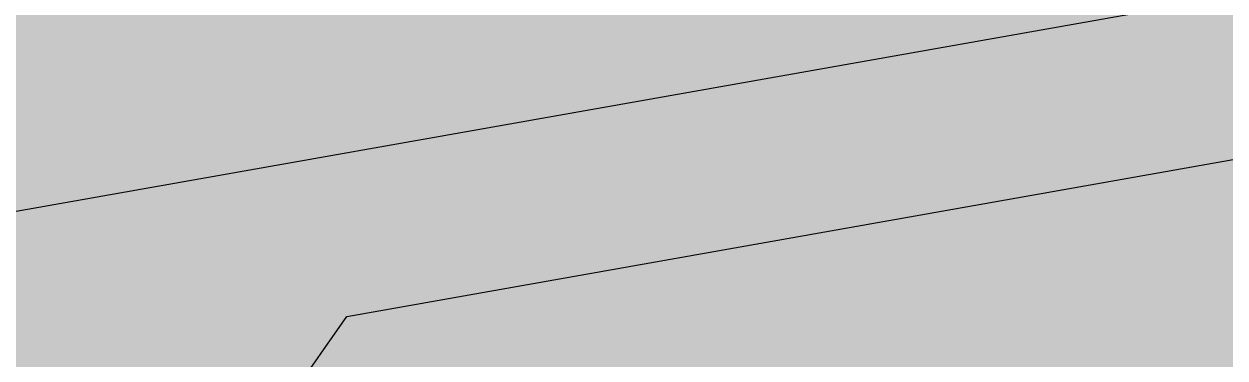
# Model space of a CAD drawing. Header units: millimetres. Extents: x 0 to 9491604, y -172998 to 295086.
# Drawn here: x 396857.91 to 396875.16, y 51166.75 to 51171.56 of the extents above; entities that cross this region are included whole.
import ezdxf
from ezdxf.enums import TextEntityAlignment as Align

# ---------------------------------------------------------------- set-up
doc = ezdxf.new("R2018")
doc.units = ezdxf.units.MM
for name, color, linetype, lineweight in [('АР_Маркер экспликации', 239, 'Continuous', 13), ('АР_Номер помещения', 250, 'Continuous', 9), ('АР_Размеры', 175, 'Continuous', 9), ('АР_Сущ Несущая стена', 250, 'Continuous', 50)]:
    doc.layers.add(name, color=color, linetype=linetype, lineweight=lineweight)
doc.layers.add('АР_Названия помещений', color=124, linetype='Continuous', lineweight=5, plot=False)
doc.layers.add('АР_Помещения_площадь', color=19, linetype='Continuous', lineweight=9, plot=False)
doc.styles.add('ISOCPEUR', font='', dxfattribs={"height": 250})
doc.styles.get("Standard").update_dxf_attribs({"font": 'GOST.TTF'})
doc.styles.get('ISOCPEUR').set_extended_font_data('ISOCPEUR', italic=True)

# ---------------------------------------------------------------- blocks, each defined once
blk = doc.blocks.new('*U252')
at = {"color": 7, "style": 'ISOCPEUR', "width": 0.7, "flags": 1}
blk.add_attdef('КАТЕГОРИЯ', (-499.166, -2092.186), '', height=250, dxfattribs=at)
at = {"layer": 'АР_Номер помещения', "color": 7, "style": 'ISOCPEUR', "width": 0.7}
blk.add_attdef('НОМЕР_ПОМЕЩЕНИЯ', text='', height=300, dxfattribs=at).set_placement((-13874.5, 6637.552), align=Align.MIDDLE_CENTER)
at = {"layer": 'АР_Помещения_площадь', "color": 7, "lineweight": 30, "width": 0.7, "flags": 104}
blk.add_attdef('ИМЯ_ПОМЕЩЕНИЯ', text='', height=100, dxfattribs=at).set_placement((157.628, 1217.141), align=Align.MIDDLE_CENTER)
at = {"layer": 'АР_Помещения_площадь', "color": 7, "style": 'ISOCPEUR', "width": 0.7}
blk.add_attdef('ПЛОЩАДЬ_ПОМЕЩЕНИЯ', text='', height=200, dxfattribs=at).set_placement((-12654.582, 407.672), align=Align.MIDDLE_RIGHT)
blk = doc.blocks.new('*U251')
at = {"color": 7, "style": 'ISOCPEUR', "width": 0.7, "flags": 1}
blk.add_attdef('КАТЕГОРИЯ', (-499.166, -2092.186), '', height=250, dxfattribs=at)
at = {"layer": 'АР_Номер помещения', "color": 7, "style": 'ISOCPEUR', "width": 0.7}
blk.add_attdef('НОМЕР_ПОМЕЩЕНИЯ', text='', height=300, dxfattribs=at).set_placement((-17424.901, 1870.773), align=Align.MIDDLE_CENTER)
at = {"layer": 'АР_Помещения_площадь', "color": 7, "lineweight": 30, "width": 0.7, "flags": 104}
blk.add_attdef('ИМЯ_ПОМЕЩЕНИЯ', text='', height=100, dxfattribs=at).set_placement((157.628, 1217.141), align=Align.MIDDLE_CENTER)
at = {"layer": 'АР_Помещения_площадь', "color": 7, "style": 'ISOCPEUR', "width": 0.7}
blk.add_attdef('ПЛОЩАДЬ_ПОМЕЩЕНИЯ', text='', height=200, dxfattribs=at).set_placement((-12452.811, 399.356), align=Align.MIDDLE_RIGHT)

msp = doc.modelspace()

# ---------------------------------------------------------------- linework, layer by layer
at = {"layer": 'АР_Размеры', "color": 5, "lineweight": 9, "ltscale": 100, "transparency": 33554687}
msp.add_lwpolyline([(396812.902, 51241.76), (396871.946, 51252.225), (396885.84, 51173.831), (396826.796, 51163.367)], close=True, dxfattribs=at)
msp.add_lwpolyline([(396812.902, 51241.76), (396871.946, 51252.225), (396885.84, 51173.831), (396826.796, 51163.367)], close=True, dxfattribs=at)
msp.add_lwpolyline([(396812.902, 51241.76), (396871.946, 51252.225), (396885.84, 51173.831), (396826.796, 51163.367)], close=True, dxfattribs=at)
msp.add_lwpolyline([(396812.902, 51241.76), (396871.946, 51252.225), (396885.84, 51173.831), (396826.796, 51163.367)], close=True, dxfattribs=at)
msp.add_lwpolyline([(396812.902, 51241.76), (396871.946, 51252.225), (396885.84, 51173.831), (396826.796, 51163.367)], close=True, dxfattribs=at)
msp.add_lwpolyline([(396812.902, 51241.76), (396871.946, 51252.225), (396885.84, 51173.831), (396826.796, 51163.367)], close=True, dxfattribs=at)
msp.add_lwpolyline([(396812.902, 51241.76), (396871.946, 51252.225), (396885.84, 51173.831), (396826.796, 51163.367)], close=True, dxfattribs=at)
msp.add_lwpolyline([(396812.902, 51241.76), (396871.946, 51252.225), (396885.84, 51173.831), (396826.796, 51163.367)], close=True, dxfattribs=at)
msp.add_lwpolyline([(396812.902, 51241.76), (396871.946, 51252.225), (396885.84, 51173.831), (396826.796, 51163.367)], close=True, dxfattribs=at)
msp.add_lwpolyline([(396812.902, 51241.76), (396871.946, 51252.225), (396885.84, 51173.831), (396826.796, 51163.367)], close=True, dxfattribs=at)
msp.add_lwpolyline([(396812.902, 51241.76), (396871.946, 51252.225), (396885.84, 51173.831), (396826.796, 51163.367)], close=True, dxfattribs=at)
msp.add_lwpolyline([(396812.902, 51241.76), (396871.946, 51252.225), (396885.84, 51173.831), (396826.796, 51163.367)], close=True, dxfattribs=at)
msp.add_lwpolyline([(396812.902, 51241.76), (396871.946, 51252.225), (396885.84, 51173.831), (396826.796, 51163.367)], close=True, dxfattribs=at)
msp.add_lwpolyline([(396812.902, 51241.76), (396871.946, 51252.225), (396885.84, 51173.831), (396826.796, 51163.367)], close=True, dxfattribs=at)
msp.add_lwpolyline([(396812.902, 51241.76), (396871.946, 51252.225), (396885.84, 51173.831), (396826.796, 51163.367)], close=True, dxfattribs=at)
msp.add_lwpolyline([(396812.902, 51241.76), (396871.946, 51252.225), (396885.84, 51173.831), (396826.796, 51163.367)], close=True, dxfattribs=at)
msp.add_lwpolyline([(396812.902, 51241.76), (396871.946, 51252.225), (396885.84, 51173.831), (396826.796, 51163.367)], close=True, dxfattribs=at)
msp.add_lwpolyline([(396812.902, 51241.76), (396871.946, 51252.225), (396885.84, 51173.831), (396826.796, 51163.367)], close=True, dxfattribs=at)
msp.add_lwpolyline([(396812.902, 51241.76), (396871.946, 51252.225), (396885.84, 51173.831), (396826.796, 51163.367)], close=True, dxfattribs=at)
msp.add_lwpolyline([(396812.902, 51241.76), (396871.946, 51252.225), (396885.84, 51173.831), (396826.796, 51163.367)], close=True, dxfattribs=at)
msp.add_lwpolyline([(396812.902, 51241.76), (396871.946, 51252.225), (396885.84, 51173.831), (396826.796, 51163.367)], close=True, dxfattribs=at)
msp.add_lwpolyline([(396812.902, 51241.76), (396871.946, 51252.225), (396885.84, 51173.831), (396826.796, 51163.367)], close=True, dxfattribs=at)
msp.add_lwpolyline([(396812.902, 51241.76), (396871.946, 51252.225), (396885.84, 51173.831), (396826.796, 51163.367)], close=True, dxfattribs=at)
msp.add_lwpolyline([(396812.902, 51241.76), (396871.946, 51252.225), (396885.84, 51173.831), (396826.796, 51163.367)], close=True, dxfattribs=at)
msp.add_lwpolyline([(396812.902, 51241.76), (396871.946, 51252.225), (396885.84, 51173.831), (396826.796, 51163.367)], close=True, dxfattribs=at)
msp.add_lwpolyline([(396812.902, 51241.76), (396871.946, 51252.225), (396885.84, 51173.831), (396826.796, 51163.367)], close=True, dxfattribs=at)
msp.add_lwpolyline([(396812.902, 51241.76), (396871.946, 51252.225), (396885.84, 51173.831), (396826.796, 51163.367)], close=True, dxfattribs=at)
msp.add_lwpolyline([(396812.902, 51241.76), (396871.946, 51252.225), (396885.84, 51173.831), (396826.796, 51163.367)], close=True, dxfattribs=at)
msp.add_lwpolyline([(396812.902, 51241.76), (396871.946, 51252.225), (396885.84, 51173.831), (396826.796, 51163.367)], close=True, dxfattribs=at)
msp.add_lwpolyline([(396812.902, 51241.76), (396871.946, 51252.225), (396885.84, 51173.831), (396826.796, 51163.367)], close=True, dxfattribs=at)
msp.add_lwpolyline([(396812.902, 51241.76), (396871.946, 51252.225), (396885.84, 51173.831), (396826.796, 51163.367)], close=True, dxfattribs=at)
msp.add_lwpolyline([(396812.902, 51241.76), (396871.946, 51252.225), (396885.84, 51173.831), (396826.796, 51163.367)], close=True, dxfattribs=at)
msp.add_lwpolyline([(396812.902, 51241.76), (396871.946, 51252.225), (396885.84, 51173.831), (396826.796, 51163.367)], close=True, dxfattribs=at)
msp.add_lwpolyline([(396812.902, 51241.76), (396871.946, 51252.225), (396885.84, 51173.831), (396826.796, 51163.367)], close=True, dxfattribs=at)
msp.add_lwpolyline([(396812.902, 51241.76), (396871.946, 51252.225), (396885.84, 51173.831), (396826.796, 51163.367)], close=True, dxfattribs=at)
msp.add_lwpolyline([(396812.902, 51241.76), (396871.946, 51252.225), (396885.84, 51173.831), (396826.796, 51163.367)], close=True, dxfattribs=at)
msp.add_lwpolyline([(396812.902, 51241.76), (396871.946, 51252.225), (396885.84, 51173.831), (396826.796, 51163.367)], close=True, dxfattribs=at)
msp.add_lwpolyline([(396812.902, 51241.76), (396871.946, 51252.225), (396885.84, 51173.831), (396826.796, 51163.367)], close=True, dxfattribs=at)
msp.add_lwpolyline([(396812.902, 51241.76), (396871.946, 51252.225), (396885.84, 51173.831), (396826.796, 51163.367)], close=True, dxfattribs=at)
msp.add_lwpolyline([(396812.902, 51241.76), (396871.946, 51252.225), (396885.84, 51173.831), (396826.796, 51163.367)], close=True, dxfattribs=at)
msp.add_lwpolyline([(396812.902, 51241.76), (396871.946, 51252.225), (396885.84, 51173.831), (396826.796, 51163.367)], close=True, dxfattribs=at)
msp.add_lwpolyline([(396812.902, 51241.76), (396871.946, 51252.225), (396885.84, 51173.831), (396826.796, 51163.367)], close=True, dxfattribs=at)
msp.add_lwpolyline([(396812.902, 51241.76), (396871.946, 51252.225), (396885.84, 51173.831), (396826.796, 51163.367)], close=True, dxfattribs=at)
msp.add_lwpolyline([(396812.902, 51241.76), (396871.946, 51252.225), (396885.84, 51173.831), (396826.796, 51163.367)], close=True, dxfattribs=at)
msp.add_lwpolyline([(396812.902, 51241.76), (396871.946, 51252.225), (396885.84, 51173.831), (396826.796, 51163.367)], close=True, dxfattribs=at)
msp.add_lwpolyline([(396812.902, 51241.76), (396871.946, 51252.225), (396885.84, 51173.831), (396826.796, 51163.367)], close=True, dxfattribs=at)
msp.add_lwpolyline([(396812.902, 51241.76), (396871.946, 51252.225), (396885.84, 51173.831), (396826.796, 51163.367)], close=True, dxfattribs=at)
msp.add_lwpolyline([(396812.902, 51241.76), (396871.946, 51252.225), (396885.84, 51173.831), (396826.796, 51163.367)], close=True, dxfattribs=at)
msp.add_lwpolyline([(396812.902, 51241.76), (396871.946, 51252.225), (396885.84, 51173.831), (396826.796, 51163.367)], close=True, dxfattribs=at)
msp.add_lwpolyline([(396812.902, 51241.76), (396871.946, 51252.225), (396885.84, 51173.831), (396826.796, 51163.367)], close=True, dxfattribs=at)
msp.add_lwpolyline([(396812.902, 51241.76), (396871.946, 51252.225), (396885.84, 51173.831), (396826.796, 51163.367)], close=True, dxfattribs=at)
msp.add_lwpolyline([(396812.902, 51241.76), (396871.946, 51252.225), (396885.84, 51173.831), (396826.796, 51163.367)], close=True, dxfattribs=at)
msp.add_lwpolyline([(396812.902, 51241.76), (396871.946, 51252.225), (396885.84, 51173.831), (396826.796, 51163.367)], close=True, dxfattribs=at)
msp.add_lwpolyline([(396812.902, 51241.76), (396871.946, 51252.225), (396885.84, 51173.831), (396826.796, 51163.367)], close=True, dxfattribs=at)
msp.add_lwpolyline([(396812.902, 51241.76), (396871.946, 51252.225), (396885.84, 51173.831), (396826.796, 51163.367)], close=True, dxfattribs=at)
msp.add_lwpolyline([(396812.902, 51241.76), (396871.946, 51252.225), (396885.84, 51173.831), (396826.796, 51163.367)], close=True, dxfattribs=at)
msp.add_lwpolyline([(396812.902, 51241.76), (396871.946, 51252.225), (396885.84, 51173.831), (396826.796, 51163.367)], close=True, dxfattribs=at)
msp.add_lwpolyline([(396812.902, 51241.76), (396871.946, 51252.225), (396885.84, 51173.831), (396826.796, 51163.367)], close=True, dxfattribs=at)
msp.add_lwpolyline([(396812.902, 51241.76), (396871.946, 51252.225), (396885.84, 51173.831), (396826.796, 51163.367)], close=True, dxfattribs=at)
msp.add_lwpolyline([(396812.902, 51241.76), (396871.946, 51252.225), (396885.84, 51173.831), (396826.796, 51163.367)], close=True, dxfattribs=at)
msp.add_lwpolyline([(396812.902, 51241.76), (396871.946, 51252.225), (396885.84, 51173.831), (396826.796, 51163.367)], close=True, dxfattribs=at)
msp.add_lwpolyline([(396812.902, 51241.76), (396871.946, 51252.225), (396885.84, 51173.831), (396826.796, 51163.367)], close=True, dxfattribs=at)
msp.add_lwpolyline([(396812.902, 51241.76), (396871.946, 51252.225), (396885.84, 51173.831), (396826.796, 51163.367)], close=True, dxfattribs=at)
msp.add_lwpolyline([(396812.902, 51241.76), (396871.946, 51252.225), (396885.84, 51173.831), (396826.796, 51163.367)], close=True, dxfattribs=at)
msp.add_lwpolyline([(396812.902, 51241.76), (396871.946, 51252.225), (396885.84, 51173.831), (396826.796, 51163.367)], close=True, dxfattribs=at)
msp.add_lwpolyline([(396812.902, 51241.76), (396871.946, 51252.225), (396885.84, 51173.831), (396826.796, 51163.367)], close=True, dxfattribs=at)
msp.add_lwpolyline([(396812.902, 51241.76), (396871.946, 51252.225), (396885.84, 51173.831), (396826.796, 51163.367)], close=True, dxfattribs=at)
msp.add_lwpolyline([(396812.902, 51241.76), (396871.946, 51252.225), (396885.84, 51173.831), (396826.796, 51163.367)], close=True, dxfattribs=at)
msp.add_lwpolyline([(396812.902, 51241.76), (396871.946, 51252.225), (396885.84, 51173.831), (396826.796, 51163.367)], close=True, dxfattribs=at)
msp.add_lwpolyline([(396812.902, 51241.76), (396871.946, 51252.225), (396885.84, 51173.831), (396826.796, 51163.367)], close=True, dxfattribs=at)
msp.add_lwpolyline([(396812.902, 51241.76), (396871.946, 51252.225), (396885.84, 51173.831), (396826.796, 51163.367)], close=True, dxfattribs=at)
msp.add_lwpolyline([(396812.902, 51241.76), (396871.946, 51252.225), (396885.84, 51173.831), (396826.796, 51163.367)], close=True, dxfattribs=at)
msp.add_lwpolyline([(396812.902, 51241.76), (396871.946, 51252.225), (396885.84, 51173.831), (396826.796, 51163.367)], close=True, dxfattribs=at)
msp.add_lwpolyline([(396812.902, 51241.76), (396871.946, 51252.225), (396885.84, 51173.831), (396826.796, 51163.367)], close=True, dxfattribs=at)
msp.add_lwpolyline([(396812.902, 51241.76), (396871.946, 51252.225), (396885.84, 51173.831), (396826.796, 51163.367)], close=True, dxfattribs=at)
msp.add_lwpolyline([(396812.902, 51241.76), (396871.946, 51252.225), (396885.84, 51173.831), (396826.796, 51163.367)], close=True, dxfattribs=at)
msp.add_lwpolyline([(396812.902, 51241.76), (396871.946, 51252.225), (396885.84, 51173.831), (396826.796, 51163.367)], close=True, dxfattribs=at)
msp.add_lwpolyline([(396812.902, 51241.76), (396871.946, 51252.225), (396885.84, 51173.831), (396826.796, 51163.367)], close=True, dxfattribs=at)
msp.add_lwpolyline([(396812.902, 51241.76), (396871.946, 51252.225), (396885.84, 51173.831), (396826.796, 51163.367)], close=True, dxfattribs=at)
msp.add_lwpolyline([(396812.902, 51241.76), (396871.946, 51252.225), (396885.84, 51173.831), (396826.796, 51163.367)], close=True, dxfattribs=at)
msp.add_lwpolyline([(396812.902, 51241.76), (396871.946, 51252.225), (396885.84, 51173.831), (396826.796, 51163.367)], close=True, dxfattribs=at)
msp.add_lwpolyline([(396812.902, 51241.76), (396871.946, 51252.225), (396885.84, 51173.831), (396826.796, 51163.367)], close=True, dxfattribs=at)
msp.add_lwpolyline([(396812.902, 51241.76), (396871.946, 51252.225), (396885.84, 51173.831), (396826.796, 51163.367)], close=True, dxfattribs=at)
msp.add_lwpolyline([(396812.902, 51241.76), (396871.946, 51252.225), (396885.84, 51173.831), (396826.796, 51163.367)], close=True, dxfattribs=at)
msp.add_lwpolyline([(396812.902, 51241.76), (396871.946, 51252.225), (396885.84, 51173.831), (396826.796, 51163.367)], close=True, dxfattribs=at)
msp.add_lwpolyline([(396812.902, 51241.76), (396871.946, 51252.225), (396885.84, 51173.831), (396826.796, 51163.367)], close=True, dxfattribs=at)
msp.add_lwpolyline([(396812.902, 51241.76), (396871.946, 51252.225), (396885.84, 51173.831), (396826.796, 51163.367)], close=True, dxfattribs=at)
msp.add_lwpolyline([(396812.902, 51241.76), (396871.946, 51252.225), (396885.84, 51173.831), (396826.796, 51163.367)], close=True, dxfattribs=at)
msp.add_lwpolyline([(396812.902, 51241.76), (396871.946, 51252.225), (396885.84, 51173.831), (396826.796, 51163.367)], close=True, dxfattribs=at)
msp.add_lwpolyline([(396812.902, 51241.76), (396871.946, 51252.225), (396885.84, 51173.831), (396826.796, 51163.367)], close=True, dxfattribs=at)
msp.add_lwpolyline([(396812.902, 51241.76), (396871.946, 51252.225), (396885.84, 51173.831), (396826.796, 51163.367)], close=True, dxfattribs=at)
msp.add_lwpolyline([(396812.902, 51241.76), (396871.946, 51252.225), (396885.84, 51173.831), (396826.796, 51163.367)], close=True, dxfattribs=at)
msp.add_lwpolyline([(396812.902, 51241.76), (396871.946, 51252.225), (396885.84, 51173.831), (396826.796, 51163.367)], close=True, dxfattribs=at)
msp.add_lwpolyline([(396812.902, 51241.76), (396871.946, 51252.225), (396885.84, 51173.831), (396826.796, 51163.367)], close=True, dxfattribs=at)
msp.add_lwpolyline([(396812.902, 51241.76), (396871.946, 51252.225), (396885.84, 51173.831), (396826.796, 51163.367)], close=True, dxfattribs=at)
msp.add_lwpolyline([(396812.902, 51241.76), (396871.946, 51252.225), (396885.84, 51173.831), (396826.796, 51163.367)], close=True, dxfattribs=at)
msp.add_lwpolyline([(396812.902, 51241.76), (396871.946, 51252.225), (396885.84, 51173.831), (396826.796, 51163.367)], close=True, dxfattribs=at)
msp.add_lwpolyline([(396812.902, 51241.76), (396871.946, 51252.225), (396885.84, 51173.831), (396826.796, 51163.367)], close=True, dxfattribs=at)
msp.add_lwpolyline([(396812.902, 51241.76), (396871.946, 51252.225), (396885.84, 51173.831), (396826.796, 51163.367)], close=True, dxfattribs=at)
msp.add_lwpolyline([(396812.902, 51241.76), (396871.946, 51252.225), (396885.84, 51173.831), (396826.796, 51163.367)], close=True, dxfattribs=at)
msp.add_lwpolyline([(396812.902, 51241.76), (396871.946, 51252.225), (396885.84, 51173.831), (396826.796, 51163.367)], close=True, dxfattribs=at)
msp.add_lwpolyline([(396812.902, 51241.76), (396871.946, 51252.225), (396885.84, 51173.831), (396826.796, 51163.367)], close=True, dxfattribs=at)
msp.add_lwpolyline([(396812.902, 51241.76), (396871.946, 51252.225), (396885.84, 51173.831), (396826.796, 51163.367)], close=True, dxfattribs=at)
msp.add_lwpolyline([(396812.902, 51241.76), (396871.946, 51252.225), (396885.84, 51173.831), (396826.796, 51163.367)], close=True, dxfattribs=at)
msp.add_lwpolyline([(396812.902, 51241.76), (396871.946, 51252.225), (396885.84, 51173.831), (396826.796, 51163.367)], close=True, dxfattribs=at)
msp.add_lwpolyline([(396812.902, 51241.76), (396871.946, 51252.225), (396885.84, 51173.831), (396826.796, 51163.367)], close=True, dxfattribs=at)
msp.add_lwpolyline([(396812.902, 51241.76), (396871.946, 51252.225), (396885.84, 51173.831), (396826.796, 51163.367)], close=True, dxfattribs=at)
msp.add_lwpolyline([(396812.902, 51241.76), (396871.946, 51252.225), (396885.84, 51173.831), (396826.796, 51163.367)], close=True, dxfattribs=at)
msp.add_lwpolyline([(396812.902, 51241.76), (396871.946, 51252.225), (396885.84, 51173.831), (396826.796, 51163.367)], close=True, dxfattribs=at)
msp.add_lwpolyline([(396812.902, 51241.76), (396871.946, 51252.225), (396885.84, 51173.831), (396826.796, 51163.367)], close=True, dxfattribs=at)
msp.add_lwpolyline([(396812.902, 51241.76), (396871.946, 51252.225), (396885.84, 51173.831), (396826.796, 51163.367)], close=True, dxfattribs=at)
msp.add_lwpolyline([(396866.946, 51136.927), (396861.755, 51166.219), (396862.545, 51167.35), (396885.284, 51171.38), (396886.415, 51170.59), (396887.117, 51166.628), (396886.199, 51166.218), (396885.916, 51166.416), (396881.354, 51165.607), (396881.256, 51165.466), (396879.153, 51163.359), (396878.765, 51162.053), (396879.808, 51156.17)], dxfattribs=at)
msp.add_lwpolyline([(396866.946, 51136.927), (396861.755, 51166.219), (396862.545, 51167.35), (396885.284, 51171.38), (396886.415, 51170.59), (396887.117, 51166.628), (396886.199, 51166.218), (396885.916, 51166.416), (396881.354, 51165.607), (396881.256, 51165.466), (396879.153, 51163.359), (396878.765, 51162.053), (396879.808, 51156.17)], dxfattribs=at)
msp.add_lwpolyline([(396866.946, 51136.927), (396861.755, 51166.219), (396862.545, 51167.35), (396885.284, 51171.38), (396886.415, 51170.59), (396887.117, 51166.628), (396886.199, 51166.218), (396885.916, 51166.416), (396881.354, 51165.607), (396881.256, 51165.466), (396879.153, 51163.359), (396878.765, 51162.053), (396879.808, 51156.17)], dxfattribs=at)
msp.add_lwpolyline([(396866.946, 51136.927), (396861.755, 51166.219), (396862.545, 51167.35), (396885.284, 51171.38), (396886.415, 51170.59), (396887.117, 51166.628), (396886.199, 51166.218), (396885.916, 51166.416), (396881.354, 51165.607), (396881.256, 51165.466), (396879.153, 51163.359), (396878.765, 51162.053), (396879.808, 51156.17)], dxfattribs=at)
msp.add_lwpolyline([(396866.946, 51136.927), (396861.755, 51166.219), (396862.545, 51167.35), (396885.284, 51171.38), (396886.415, 51170.59), (396887.117, 51166.628), (396886.199, 51166.218), (396885.916, 51166.416), (396881.354, 51165.607), (396881.256, 51165.466), (396879.153, 51163.359), (396878.765, 51162.053), (396879.808, 51156.17)], dxfattribs=at)
msp.add_lwpolyline([(396866.946, 51136.927), (396861.755, 51166.219), (396862.545, 51167.35), (396885.284, 51171.38), (396886.415, 51170.59), (396887.117, 51166.628), (396886.199, 51166.218), (396885.916, 51166.416), (396881.354, 51165.607), (396881.256, 51165.466), (396879.153, 51163.359), (396878.765, 51162.053), (396879.808, 51156.17)], dxfattribs=at)
msp.add_lwpolyline([(396866.946, 51136.927), (396861.755, 51166.219), (396862.545, 51167.35), (396885.284, 51171.38), (396886.415, 51170.59), (396887.117, 51166.628), (396886.199, 51166.218), (396885.916, 51166.416), (396881.354, 51165.607), (396881.256, 51165.466), (396879.153, 51163.359), (396878.765, 51162.053), (396879.808, 51156.17)], dxfattribs=at)
msp.add_lwpolyline([(396866.946, 51136.927), (396861.755, 51166.219), (396862.545, 51167.35), (396885.284, 51171.38), (396886.415, 51170.59), (396887.117, 51166.628), (396886.199, 51166.218), (396885.916, 51166.416), (396881.354, 51165.607), (396881.256, 51165.466), (396879.153, 51163.359), (396878.765, 51162.053), (396879.808, 51156.17)], dxfattribs=at)
msp.add_lwpolyline([(396866.946, 51136.927), (396861.755, 51166.219), (396862.545, 51167.35), (396885.284, 51171.38), (396886.415, 51170.59), (396887.117, 51166.628), (396886.199, 51166.218), (396885.916, 51166.416), (396881.354, 51165.607), (396881.256, 51165.466), (396879.153, 51163.359), (396878.765, 51162.053), (396879.808, 51156.17)], dxfattribs=at)
msp.add_lwpolyline([(396866.946, 51136.927), (396861.755, 51166.219), (396862.545, 51167.35), (396885.284, 51171.38), (396886.415, 51170.59), (396887.117, 51166.628), (396886.199, 51166.218), (396885.916, 51166.416), (396881.354, 51165.607), (396881.256, 51165.466), (396879.153, 51163.359), (396878.765, 51162.053), (396879.808, 51156.17)], dxfattribs=at)
msp.add_lwpolyline([(396866.946, 51136.927), (396861.755, 51166.219), (396862.545, 51167.35), (396885.284, 51171.38), (396886.415, 51170.59), (396887.117, 51166.628), (396886.199, 51166.218), (396885.916, 51166.416), (396881.354, 51165.607), (396881.256, 51165.466), (396879.153, 51163.359), (396878.765, 51162.053), (396879.808, 51156.17)], dxfattribs=at)
msp.add_lwpolyline([(396866.946, 51136.927), (396861.755, 51166.219), (396862.545, 51167.35), (396885.284, 51171.38), (396886.415, 51170.59), (396887.117, 51166.628), (396886.199, 51166.218), (396885.916, 51166.416), (396881.354, 51165.607), (396881.256, 51165.466), (396879.153, 51163.359), (396878.765, 51162.053), (396879.808, 51156.17)], dxfattribs=at)
msp.add_lwpolyline([(396866.946, 51136.927), (396861.755, 51166.219), (396862.545, 51167.35), (396885.284, 51171.38), (396886.415, 51170.59), (396887.117, 51166.628), (396886.199, 51166.218), (396885.916, 51166.416), (396881.354, 51165.607), (396881.256, 51165.466), (396879.153, 51163.359), (396878.765, 51162.053), (396879.808, 51156.17)], dxfattribs=at)
msp.add_lwpolyline([(396866.946, 51136.927), (396861.755, 51166.219), (396862.545, 51167.35), (396885.284, 51171.38), (396886.415, 51170.59), (396887.117, 51166.628), (396886.199, 51166.218), (396885.916, 51166.416), (396881.354, 51165.607), (396881.256, 51165.466), (396879.153, 51163.359), (396878.765, 51162.053), (396879.808, 51156.17)], dxfattribs=at)
msp.add_lwpolyline([(396866.946, 51136.927), (396861.755, 51166.219), (396862.545, 51167.35), (396885.284, 51171.38), (396886.415, 51170.59), (396887.117, 51166.628), (396886.199, 51166.218), (396885.916, 51166.416), (396881.354, 51165.607), (396881.256, 51165.466), (396879.153, 51163.359), (396878.765, 51162.053), (396879.808, 51156.17)], dxfattribs=at)
msp.add_lwpolyline([(396866.946, 51136.927), (396861.755, 51166.219), (396862.545, 51167.35), (396885.284, 51171.38), (396886.415, 51170.59), (396887.117, 51166.628), (396886.199, 51166.218), (396885.916, 51166.416), (396881.354, 51165.607), (396881.256, 51165.466), (396879.153, 51163.359), (396878.765, 51162.053), (396879.808, 51156.17)], dxfattribs=at)
msp.add_lwpolyline([(396866.946, 51136.927), (396861.755, 51166.219), (396862.545, 51167.35), (396885.284, 51171.38), (396886.415, 51170.59), (396887.117, 51166.628), (396886.199, 51166.218), (396885.916, 51166.416), (396881.354, 51165.607), (396881.256, 51165.466), (396879.153, 51163.359), (396878.765, 51162.053), (396879.808, 51156.17)], dxfattribs=at)
msp.add_lwpolyline([(396866.946, 51136.927), (396861.755, 51166.219), (396862.545, 51167.35), (396885.284, 51171.38), (396886.415, 51170.59), (396887.117, 51166.628), (396886.199, 51166.218), (396885.916, 51166.416), (396881.354, 51165.607), (396881.256, 51165.466), (396879.153, 51163.359), (396878.765, 51162.053), (396879.808, 51156.17)], dxfattribs=at)
msp.add_lwpolyline([(396866.946, 51136.927), (396861.755, 51166.219), (396862.545, 51167.35), (396885.284, 51171.38), (396886.415, 51170.59), (396887.117, 51166.628), (396886.199, 51166.218), (396885.916, 51166.416), (396881.354, 51165.607), (396881.256, 51165.466), (396879.153, 51163.359), (396878.765, 51162.053), (396879.808, 51156.17)], dxfattribs=at)
msp.add_lwpolyline([(396866.946, 51136.927), (396861.755, 51166.219), (396862.545, 51167.35), (396885.284, 51171.38), (396886.415, 51170.59), (396887.117, 51166.628), (396886.199, 51166.218), (396885.916, 51166.416), (396881.354, 51165.607), (396881.256, 51165.466), (396879.153, 51163.359), (396878.765, 51162.053), (396879.808, 51156.17)], dxfattribs=at)
msp.add_lwpolyline([(396866.946, 51136.927), (396861.755, 51166.219), (396862.545, 51167.35), (396885.284, 51171.38), (396886.415, 51170.59), (396887.117, 51166.628), (396886.199, 51166.218), (396885.916, 51166.416), (396881.354, 51165.607), (396881.256, 51165.466), (396879.153, 51163.359), (396878.765, 51162.053), (396879.808, 51156.17)], dxfattribs=at)
msp.add_lwpolyline([(396866.946, 51136.927), (396861.755, 51166.219), (396862.545, 51167.35), (396885.284, 51171.38), (396886.415, 51170.59), (396887.117, 51166.628), (396886.199, 51166.218), (396885.916, 51166.416), (396881.354, 51165.607), (396881.256, 51165.466), (396879.153, 51163.359), (396878.765, 51162.053), (396879.808, 51156.17)], dxfattribs=at)
msp.add_lwpolyline([(396866.946, 51136.927), (396861.755, 51166.219), (396862.545, 51167.35), (396885.284, 51171.38), (396886.415, 51170.59), (396887.117, 51166.628), (396886.199, 51166.218), (396885.916, 51166.416), (396881.354, 51165.607), (396881.256, 51165.466), (396879.153, 51163.359), (396878.765, 51162.053), (396879.808, 51156.17)], dxfattribs=at)
msp.add_lwpolyline([(396866.946, 51136.927), (396861.755, 51166.219), (396862.545, 51167.35), (396885.284, 51171.38), (396886.415, 51170.59), (396887.117, 51166.628), (396886.199, 51166.218), (396885.916, 51166.416), (396881.354, 51165.607), (396881.256, 51165.466), (396879.153, 51163.359), (396878.765, 51162.053), (396879.808, 51156.17)], dxfattribs=at)
msp.add_lwpolyline([(396866.946, 51136.927), (396861.755, 51166.219), (396862.545, 51167.35), (396885.284, 51171.38), (396886.415, 51170.59), (396887.117, 51166.628), (396886.199, 51166.218), (396885.916, 51166.416), (396881.354, 51165.607), (396881.256, 51165.466), (396879.153, 51163.359), (396878.765, 51162.053), (396879.808, 51156.17)], dxfattribs=at)
msp.add_lwpolyline([(396866.946, 51136.927), (396861.755, 51166.219), (396862.545, 51167.35), (396885.284, 51171.38), (396886.415, 51170.59), (396887.117, 51166.628), (396886.199, 51166.218), (396885.916, 51166.416), (396881.354, 51165.607), (396881.256, 51165.466), (396879.153, 51163.359), (396878.765, 51162.053), (396879.808, 51156.17)], dxfattribs=at)
msp.add_lwpolyline([(396866.946, 51136.927), (396861.755, 51166.219), (396862.545, 51167.35), (396885.284, 51171.38), (396886.415, 51170.59), (396887.117, 51166.628), (396886.199, 51166.218), (396885.916, 51166.416), (396881.354, 51165.607), (396881.256, 51165.466), (396879.153, 51163.359), (396878.765, 51162.053), (396879.808, 51156.17)], dxfattribs=at)
msp.add_lwpolyline([(396866.946, 51136.927), (396861.755, 51166.219), (396862.545, 51167.35), (396885.284, 51171.38), (396886.415, 51170.59), (396887.117, 51166.628), (396886.199, 51166.218), (396885.916, 51166.416), (396881.354, 51165.607), (396881.256, 51165.466), (396879.153, 51163.359), (396878.765, 51162.053), (396879.808, 51156.17)], dxfattribs=at)
msp.add_lwpolyline([(396866.946, 51136.927), (396861.755, 51166.219), (396862.545, 51167.35), (396885.284, 51171.38), (396886.415, 51170.59), (396887.117, 51166.628), (396886.199, 51166.218), (396885.916, 51166.416), (396881.354, 51165.607), (396881.256, 51165.466), (396879.153, 51163.359), (396878.765, 51162.053), (396879.808, 51156.17)], dxfattribs=at)
msp.add_lwpolyline([(396866.946, 51136.927), (396861.755, 51166.219), (396862.545, 51167.35), (396885.284, 51171.38), (396886.415, 51170.59), (396887.117, 51166.628), (396886.199, 51166.218), (396885.916, 51166.416), (396881.354, 51165.607), (396881.256, 51165.466), (396879.153, 51163.359), (396878.765, 51162.053), (396879.808, 51156.17)], dxfattribs=at)
msp.add_lwpolyline([(396866.946, 51136.927), (396861.755, 51166.219), (396862.545, 51167.35), (396885.284, 51171.38), (396886.415, 51170.59), (396887.117, 51166.628), (396886.199, 51166.218), (396885.916, 51166.416), (396881.354, 51165.607), (396881.256, 51165.466), (396879.153, 51163.359), (396878.765, 51162.053), (396879.808, 51156.17)], dxfattribs=at)
msp.add_lwpolyline([(396866.946, 51136.927), (396861.755, 51166.219), (396862.545, 51167.35), (396885.284, 51171.38), (396886.415, 51170.59), (396887.117, 51166.628), (396886.199, 51166.218), (396885.916, 51166.416), (396881.354, 51165.607), (396881.256, 51165.466), (396879.153, 51163.359), (396878.765, 51162.053), (396879.808, 51156.17)], dxfattribs=at)
msp.add_lwpolyline([(396866.946, 51136.927), (396861.755, 51166.219), (396862.545, 51167.35), (396885.284, 51171.38), (396886.415, 51170.59), (396887.117, 51166.628), (396886.199, 51166.218), (396885.916, 51166.416), (396881.354, 51165.607), (396881.256, 51165.466), (396879.153, 51163.359), (396878.765, 51162.053), (396879.808, 51156.17)], dxfattribs=at)
msp.add_lwpolyline([(396866.946, 51136.927), (396861.755, 51166.219), (396862.545, 51167.35), (396885.284, 51171.38), (396886.415, 51170.59), (396887.117, 51166.628), (396886.199, 51166.218), (396885.916, 51166.416), (396881.354, 51165.607), (396881.256, 51165.466), (396879.153, 51163.359), (396878.765, 51162.053), (396879.808, 51156.17)], dxfattribs=at)
msp.add_lwpolyline([(396866.946, 51136.927), (396861.755, 51166.219), (396862.545, 51167.35), (396885.284, 51171.38), (396886.415, 51170.59), (396887.117, 51166.628), (396886.199, 51166.218), (396885.916, 51166.416), (396881.354, 51165.607), (396881.256, 51165.466), (396879.153, 51163.359), (396878.765, 51162.053), (396879.808, 51156.17)], dxfattribs=at)
msp.add_lwpolyline([(396866.946, 51136.927), (396861.755, 51166.219), (396862.545, 51167.35), (396885.284, 51171.38), (396886.415, 51170.59), (396887.117, 51166.628), (396886.199, 51166.218), (396885.916, 51166.416), (396881.354, 51165.607), (396881.256, 51165.466), (396879.153, 51163.359), (396878.765, 51162.053), (396879.808, 51156.17)], dxfattribs=at)
msp.add_lwpolyline([(396866.946, 51136.927), (396861.755, 51166.219), (396862.545, 51167.35), (396885.284, 51171.38), (396886.415, 51170.59), (396887.117, 51166.628), (396886.199, 51166.218), (396885.916, 51166.416), (396881.354, 51165.607), (396881.256, 51165.466), (396879.153, 51163.359), (396878.765, 51162.053), (396879.808, 51156.17)], dxfattribs=at)
msp.add_lwpolyline([(396866.946, 51136.927), (396861.755, 51166.219), (396862.545, 51167.35), (396885.284, 51171.38), (396886.415, 51170.59), (396887.117, 51166.628), (396886.199, 51166.218), (396885.916, 51166.416), (396881.354, 51165.607), (396881.256, 51165.466), (396879.153, 51163.359), (396878.765, 51162.053), (396879.808, 51156.17)], dxfattribs=at)
msp.add_lwpolyline([(396866.946, 51136.927), (396861.755, 51166.219), (396862.545, 51167.35), (396885.284, 51171.38), (396886.415, 51170.59), (396887.117, 51166.628), (396886.199, 51166.218), (396885.916, 51166.416), (396881.354, 51165.607), (396881.256, 51165.466), (396879.153, 51163.359), (396878.765, 51162.053), (396879.808, 51156.17)], dxfattribs=at)
msp.add_lwpolyline([(396866.946, 51136.927), (396861.755, 51166.219), (396862.545, 51167.35), (396885.284, 51171.38), (396886.415, 51170.59), (396887.117, 51166.628), (396886.199, 51166.218), (396885.916, 51166.416), (396881.354, 51165.607), (396881.256, 51165.466), (396879.153, 51163.359), (396878.765, 51162.053), (396879.808, 51156.17)], dxfattribs=at)
msp.add_lwpolyline([(396866.946, 51136.927), (396861.755, 51166.219), (396862.545, 51167.35), (396885.284, 51171.38), (396886.415, 51170.59), (396887.117, 51166.628), (396886.199, 51166.218), (396885.916, 51166.416), (396881.354, 51165.607), (396881.256, 51165.466), (396879.153, 51163.359), (396878.765, 51162.053), (396879.808, 51156.17)], dxfattribs=at)
msp.add_lwpolyline([(396866.946, 51136.927), (396861.755, 51166.219), (396862.545, 51167.35), (396885.284, 51171.38), (396886.415, 51170.59), (396887.117, 51166.628), (396886.199, 51166.218), (396885.916, 51166.416), (396881.354, 51165.607), (396881.256, 51165.466), (396879.153, 51163.359), (396878.765, 51162.053), (396879.808, 51156.17)], dxfattribs=at)
msp.add_lwpolyline([(396866.946, 51136.927), (396861.755, 51166.219), (396862.545, 51167.35), (396885.284, 51171.38), (396886.415, 51170.59), (396887.117, 51166.628), (396886.199, 51166.218), (396885.916, 51166.416), (396881.354, 51165.607), (396881.256, 51165.466), (396879.153, 51163.359), (396878.765, 51162.053), (396879.808, 51156.17)], dxfattribs=at)
msp.add_lwpolyline([(396866.946, 51136.927), (396861.755, 51166.219), (396862.545, 51167.35), (396885.284, 51171.38), (396886.415, 51170.59), (396887.117, 51166.628), (396886.199, 51166.218), (396885.916, 51166.416), (396881.354, 51165.607), (396881.256, 51165.466), (396879.153, 51163.359), (396878.765, 51162.053), (396879.808, 51156.17)], dxfattribs=at)
msp.add_lwpolyline([(396866.946, 51136.927), (396861.755, 51166.219), (396862.545, 51167.35), (396885.284, 51171.38), (396886.415, 51170.59), (396887.117, 51166.628), (396886.199, 51166.218), (396885.916, 51166.416), (396881.354, 51165.607), (396881.256, 51165.466), (396879.153, 51163.359), (396878.765, 51162.053), (396879.808, 51156.17)], dxfattribs=at)
msp.add_lwpolyline([(396866.946, 51136.927), (396861.755, 51166.219), (396862.545, 51167.35), (396885.284, 51171.38), (396886.415, 51170.59), (396887.117, 51166.628), (396886.199, 51166.218), (396885.916, 51166.416), (396881.354, 51165.607), (396881.256, 51165.466), (396879.153, 51163.359), (396878.765, 51162.053), (396879.808, 51156.17)], dxfattribs=at)
msp.add_lwpolyline([(396866.946, 51136.927), (396861.755, 51166.219), (396862.545, 51167.35), (396885.284, 51171.38), (396886.415, 51170.59), (396887.117, 51166.628), (396886.199, 51166.218), (396885.916, 51166.416), (396881.354, 51165.607), (396881.256, 51165.466), (396879.153, 51163.359), (396878.765, 51162.053), (396879.808, 51156.17)], dxfattribs=at)
msp.add_lwpolyline([(396866.946, 51136.927), (396861.755, 51166.219), (396862.545, 51167.35), (396885.284, 51171.38), (396886.415, 51170.59), (396887.117, 51166.628), (396886.199, 51166.218), (396885.916, 51166.416), (396881.354, 51165.607), (396881.256, 51165.466), (396879.153, 51163.359), (396878.765, 51162.053), (396879.808, 51156.17)], dxfattribs=at)
msp.add_lwpolyline([(396866.946, 51136.927), (396861.755, 51166.219), (396862.545, 51167.35), (396885.284, 51171.38), (396886.415, 51170.59), (396887.117, 51166.628), (396886.199, 51166.218), (396885.916, 51166.416), (396881.354, 51165.607), (396881.256, 51165.466), (396879.153, 51163.359), (396878.765, 51162.053), (396879.808, 51156.17)], dxfattribs=at)
msp.add_lwpolyline([(396866.946, 51136.927), (396861.755, 51166.219), (396862.545, 51167.35), (396885.284, 51171.38), (396886.415, 51170.59), (396887.117, 51166.628), (396886.199, 51166.218), (396885.916, 51166.416), (396881.354, 51165.607), (396881.256, 51165.466), (396879.153, 51163.359), (396878.765, 51162.053), (396879.808, 51156.17)], dxfattribs=at)
msp.add_lwpolyline([(396866.946, 51136.927), (396861.755, 51166.219), (396862.545, 51167.35), (396885.284, 51171.38), (396886.415, 51170.59), (396887.117, 51166.628), (396886.199, 51166.218), (396885.916, 51166.416), (396881.354, 51165.607), (396881.256, 51165.466), (396879.153, 51163.359), (396878.765, 51162.053), (396879.808, 51156.17)], dxfattribs=at)
msp.add_lwpolyline([(396866.946, 51136.927), (396861.755, 51166.219), (396862.545, 51167.35), (396885.284, 51171.38), (396886.415, 51170.59), (396887.117, 51166.628), (396886.199, 51166.218), (396885.916, 51166.416), (396881.354, 51165.607), (396881.256, 51165.466), (396879.153, 51163.359), (396878.765, 51162.053), (396879.808, 51156.17)], dxfattribs=at)
msp.add_lwpolyline([(396866.946, 51136.927), (396861.755, 51166.219), (396862.545, 51167.35), (396885.284, 51171.38), (396886.415, 51170.59), (396887.117, 51166.628), (396886.199, 51166.218), (396885.916, 51166.416), (396881.354, 51165.607), (396881.256, 51165.466), (396879.153, 51163.359), (396878.765, 51162.053), (396879.808, 51156.17)], dxfattribs=at)
msp.add_lwpolyline([(396866.946, 51136.927), (396861.755, 51166.219), (396862.545, 51167.35), (396885.284, 51171.38), (396886.415, 51170.59), (396887.117, 51166.628), (396886.199, 51166.218), (396885.916, 51166.416), (396881.354, 51165.607), (396881.256, 51165.466), (396879.153, 51163.359), (396878.765, 51162.053), (396879.808, 51156.17)], dxfattribs=at)
msp.add_lwpolyline([(396866.946, 51136.927), (396861.755, 51166.219), (396862.545, 51167.35), (396885.284, 51171.38), (396886.415, 51170.59), (396887.117, 51166.628), (396886.199, 51166.218), (396885.916, 51166.416), (396881.354, 51165.607), (396881.256, 51165.466), (396879.153, 51163.359), (396878.765, 51162.053), (396879.808, 51156.17)], dxfattribs=at)
msp.add_lwpolyline([(396866.946, 51136.927), (396861.755, 51166.219), (396862.545, 51167.35), (396885.284, 51171.38), (396886.415, 51170.59), (396887.117, 51166.628), (396886.199, 51166.218), (396885.916, 51166.416), (396881.354, 51165.607), (396881.256, 51165.466), (396879.153, 51163.359), (396878.765, 51162.053), (396879.808, 51156.17)], dxfattribs=at)
msp.add_lwpolyline([(396866.946, 51136.927), (396861.755, 51166.219), (396862.545, 51167.35), (396885.284, 51171.38), (396886.415, 51170.59), (396887.117, 51166.628), (396886.199, 51166.218), (396885.916, 51166.416), (396881.354, 51165.607), (396881.256, 51165.466), (396879.153, 51163.359), (396878.765, 51162.053), (396879.808, 51156.17)], dxfattribs=at)
msp.add_lwpolyline([(396866.946, 51136.927), (396861.755, 51166.219), (396862.545, 51167.35), (396885.284, 51171.38), (396886.415, 51170.59), (396887.117, 51166.628), (396886.199, 51166.218), (396885.916, 51166.416), (396881.354, 51165.607), (396881.256, 51165.466), (396879.153, 51163.359), (396878.765, 51162.053), (396879.808, 51156.17)], dxfattribs=at)
msp.add_lwpolyline([(396866.946, 51136.927), (396861.755, 51166.219), (396862.545, 51167.35), (396885.284, 51171.38), (396886.415, 51170.59), (396887.117, 51166.628), (396886.199, 51166.218), (396885.916, 51166.416), (396881.354, 51165.607), (396881.256, 51165.466), (396879.153, 51163.359), (396878.765, 51162.053), (396879.808, 51156.17)], dxfattribs=at)
msp.add_lwpolyline([(396866.946, 51136.927), (396861.755, 51166.219), (396862.545, 51167.35), (396885.284, 51171.38), (396886.415, 51170.59), (396887.117, 51166.628), (396886.199, 51166.218), (396885.916, 51166.416), (396881.354, 51165.607), (396881.256, 51165.466), (396879.153, 51163.359), (396878.765, 51162.053), (396879.808, 51156.17)], dxfattribs=at)
msp.add_lwpolyline([(396866.946, 51136.927), (396861.755, 51166.219), (396862.545, 51167.35), (396885.284, 51171.38), (396886.415, 51170.59), (396887.117, 51166.628), (396886.199, 51166.218), (396885.916, 51166.416), (396881.354, 51165.607), (396881.256, 51165.466), (396879.153, 51163.359), (396878.765, 51162.053), (396879.808, 51156.17)], dxfattribs=at)
msp.add_lwpolyline([(396866.946, 51136.927), (396861.755, 51166.219), (396862.545, 51167.35), (396885.284, 51171.38), (396886.415, 51170.59), (396887.117, 51166.628), (396886.199, 51166.218), (396885.916, 51166.416), (396881.354, 51165.607), (396881.256, 51165.466), (396879.153, 51163.359), (396878.765, 51162.053), (396879.808, 51156.17)], dxfattribs=at)
msp.add_lwpolyline([(396866.946, 51136.927), (396861.755, 51166.219), (396862.545, 51167.35), (396885.284, 51171.38), (396886.415, 51170.59), (396887.117, 51166.628), (396886.199, 51166.218), (396885.916, 51166.416), (396881.354, 51165.607), (396881.256, 51165.466), (396879.153, 51163.359), (396878.765, 51162.053), (396879.808, 51156.17)], dxfattribs=at)
msp.add_lwpolyline([(396866.946, 51136.927), (396861.755, 51166.219), (396862.545, 51167.35), (396885.284, 51171.38), (396886.415, 51170.59), (396887.117, 51166.628), (396886.199, 51166.218), (396885.916, 51166.416), (396881.354, 51165.607), (396881.256, 51165.466), (396879.153, 51163.359), (396878.765, 51162.053), (396879.808, 51156.17)], dxfattribs=at)
msp.add_lwpolyline([(396866.946, 51136.927), (396861.755, 51166.219), (396862.545, 51167.35), (396885.284, 51171.38), (396886.415, 51170.59), (396887.117, 51166.628), (396886.199, 51166.218), (396885.916, 51166.416), (396881.354, 51165.607), (396881.256, 51165.466), (396879.153, 51163.359), (396878.765, 51162.053), (396879.808, 51156.17)], dxfattribs=at)
msp.add_lwpolyline([(396866.946, 51136.927), (396861.755, 51166.219), (396862.545, 51167.35), (396885.284, 51171.38), (396886.415, 51170.59), (396887.117, 51166.628), (396886.199, 51166.218), (396885.916, 51166.416), (396881.354, 51165.607), (396881.256, 51165.466), (396879.153, 51163.359), (396878.765, 51162.053), (396879.808, 51156.17)], dxfattribs=at)
msp.add_lwpolyline([(396866.946, 51136.927), (396861.755, 51166.219), (396862.545, 51167.35), (396885.284, 51171.38), (396886.415, 51170.59), (396887.117, 51166.628), (396886.199, 51166.218), (396885.916, 51166.416), (396881.354, 51165.607), (396881.256, 51165.466), (396879.153, 51163.359), (396878.765, 51162.053), (396879.808, 51156.17)], dxfattribs=at)
msp.add_lwpolyline([(396866.946, 51136.927), (396861.755, 51166.219), (396862.545, 51167.35), (396885.284, 51171.38), (396886.415, 51170.59), (396887.117, 51166.628), (396886.199, 51166.218), (396885.916, 51166.416), (396881.354, 51165.607), (396881.256, 51165.466), (396879.153, 51163.359), (396878.765, 51162.053), (396879.808, 51156.17)], dxfattribs=at)
msp.add_lwpolyline([(396866.946, 51136.927), (396861.755, 51166.219), (396862.545, 51167.35), (396885.284, 51171.38), (396886.415, 51170.59), (396887.117, 51166.628), (396886.199, 51166.218), (396885.916, 51166.416), (396881.354, 51165.607), (396881.256, 51165.466), (396879.153, 51163.359), (396878.765, 51162.053), (396879.808, 51156.17)], dxfattribs=at)
msp.add_lwpolyline([(396866.946, 51136.927), (396861.755, 51166.219), (396862.545, 51167.35), (396885.284, 51171.38), (396886.415, 51170.59), (396887.117, 51166.628), (396886.199, 51166.218), (396885.916, 51166.416), (396881.354, 51165.607), (396881.256, 51165.466), (396879.153, 51163.359), (396878.765, 51162.053), (396879.808, 51156.17)], dxfattribs=at)
msp.add_lwpolyline([(396866.946, 51136.927), (396861.755, 51166.219), (396862.545, 51167.35), (396885.284, 51171.38), (396886.415, 51170.59), (396887.117, 51166.628), (396886.199, 51166.218), (396885.916, 51166.416), (396881.354, 51165.607), (396881.256, 51165.466), (396879.153, 51163.359), (396878.765, 51162.053), (396879.808, 51156.17)], dxfattribs=at)
msp.add_lwpolyline([(396866.946, 51136.927), (396861.755, 51166.219), (396862.545, 51167.35), (396885.284, 51171.38), (396886.415, 51170.59), (396887.117, 51166.628), (396886.199, 51166.218), (396885.916, 51166.416), (396881.354, 51165.607), (396881.256, 51165.466), (396879.153, 51163.359), (396878.765, 51162.053), (396879.808, 51156.17)], dxfattribs=at)
msp.add_lwpolyline([(396866.946, 51136.927), (396861.755, 51166.219), (396862.545, 51167.35), (396885.284, 51171.38), (396886.415, 51170.59), (396887.117, 51166.628), (396886.199, 51166.218), (396885.916, 51166.416), (396881.354, 51165.607), (396881.256, 51165.466), (396879.153, 51163.359), (396878.765, 51162.053), (396879.808, 51156.17)], dxfattribs=at)
msp.add_lwpolyline([(396866.946, 51136.927), (396861.755, 51166.219), (396862.545, 51167.35), (396885.284, 51171.38), (396886.415, 51170.59), (396887.117, 51166.628), (396886.199, 51166.218), (396885.916, 51166.416), (396881.354, 51165.607), (396881.256, 51165.466), (396879.153, 51163.359), (396878.765, 51162.053), (396879.808, 51156.17)], dxfattribs=at)
msp.add_lwpolyline([(396866.946, 51136.927), (396861.755, 51166.219), (396862.545, 51167.35), (396885.284, 51171.38), (396886.415, 51170.59), (396887.117, 51166.628), (396886.199, 51166.218), (396885.916, 51166.416), (396881.354, 51165.607), (396881.256, 51165.466), (396879.153, 51163.359), (396878.765, 51162.053), (396879.808, 51156.17)], dxfattribs=at)
msp.add_lwpolyline([(396866.946, 51136.927), (396861.755, 51166.219), (396862.545, 51167.35), (396885.284, 51171.38), (396886.415, 51170.59), (396887.117, 51166.628), (396886.199, 51166.218), (396885.916, 51166.416), (396881.354, 51165.607), (396881.256, 51165.466), (396879.153, 51163.359), (396878.765, 51162.053), (396879.808, 51156.17)], dxfattribs=at)
msp.add_lwpolyline([(396866.946, 51136.927), (396861.755, 51166.219), (396862.545, 51167.35), (396885.284, 51171.38), (396886.415, 51170.59), (396887.117, 51166.628), (396886.199, 51166.218), (396885.916, 51166.416), (396881.354, 51165.607), (396881.256, 51165.466), (396879.153, 51163.359), (396878.765, 51162.053), (396879.808, 51156.17)], dxfattribs=at)
msp.add_lwpolyline([(396866.946, 51136.927), (396861.755, 51166.219), (396862.545, 51167.35), (396885.284, 51171.38), (396886.415, 51170.59), (396887.117, 51166.628), (396886.199, 51166.218), (396885.916, 51166.416), (396881.354, 51165.607), (396881.256, 51165.466), (396879.153, 51163.359), (396878.765, 51162.053), (396879.808, 51156.17)], dxfattribs=at)
msp.add_lwpolyline([(396866.946, 51136.927), (396861.755, 51166.219), (396862.545, 51167.35), (396885.284, 51171.38), (396886.415, 51170.59), (396887.117, 51166.628), (396886.199, 51166.218), (396885.916, 51166.416), (396881.354, 51165.607), (396881.256, 51165.466), (396879.153, 51163.359), (396878.765, 51162.053), (396879.808, 51156.17)], dxfattribs=at)
msp.add_lwpolyline([(396866.946, 51136.927), (396861.755, 51166.219), (396862.545, 51167.35), (396885.284, 51171.38), (396886.415, 51170.59), (396887.117, 51166.628), (396886.199, 51166.218), (396885.916, 51166.416), (396881.354, 51165.607), (396881.256, 51165.466), (396879.153, 51163.359), (396878.765, 51162.053), (396879.808, 51156.17)], dxfattribs=at)
msp.add_lwpolyline([(396866.946, 51136.927), (396861.755, 51166.219), (396862.545, 51167.35), (396885.284, 51171.38), (396886.415, 51170.59), (396887.117, 51166.628), (396886.199, 51166.218), (396885.916, 51166.416), (396881.354, 51165.607), (396881.256, 51165.466), (396879.153, 51163.359), (396878.765, 51162.053), (396879.808, 51156.17)], dxfattribs=at)
msp.add_lwpolyline([(396866.946, 51136.927), (396861.755, 51166.219), (396862.545, 51167.35), (396885.284, 51171.38), (396886.415, 51170.59), (396887.117, 51166.628), (396886.199, 51166.218), (396885.916, 51166.416), (396881.354, 51165.607), (396881.256, 51165.466), (396879.153, 51163.359), (396878.765, 51162.053), (396879.808, 51156.17)], dxfattribs=at)
msp.add_lwpolyline([(396866.946, 51136.927), (396861.755, 51166.219), (396862.545, 51167.35), (396885.284, 51171.38), (396886.415, 51170.59), (396887.117, 51166.628), (396886.199, 51166.218), (396885.916, 51166.416), (396881.354, 51165.607), (396881.256, 51165.466), (396879.153, 51163.359), (396878.765, 51162.053), (396879.808, 51156.17)], dxfattribs=at)
msp.add_lwpolyline([(396866.946, 51136.927), (396861.755, 51166.219), (396862.545, 51167.35), (396885.284, 51171.38), (396886.415, 51170.59), (396887.117, 51166.628), (396886.199, 51166.218), (396885.916, 51166.416), (396881.354, 51165.607), (396881.256, 51165.466), (396879.153, 51163.359), (396878.765, 51162.053), (396879.808, 51156.17)], dxfattribs=at)
msp.add_lwpolyline([(396866.946, 51136.927), (396861.755, 51166.219), (396862.545, 51167.35), (396885.284, 51171.38), (396886.415, 51170.59), (396887.117, 51166.628), (396886.199, 51166.218), (396885.916, 51166.416), (396881.354, 51165.607), (396881.256, 51165.466), (396879.153, 51163.359), (396878.765, 51162.053), (396879.808, 51156.17)], dxfattribs=at)
msp.add_lwpolyline([(396866.946, 51136.927), (396861.755, 51166.219), (396862.545, 51167.35), (396885.284, 51171.38), (396886.415, 51170.59), (396887.117, 51166.628), (396886.199, 51166.218), (396885.916, 51166.416), (396881.354, 51165.607), (396881.256, 51165.466), (396879.153, 51163.359), (396878.765, 51162.053), (396879.808, 51156.17)], dxfattribs=at)
msp.add_lwpolyline([(396866.946, 51136.927), (396861.755, 51166.219), (396862.545, 51167.35), (396885.284, 51171.38), (396886.415, 51170.59), (396887.117, 51166.628), (396886.199, 51166.218), (396885.916, 51166.416), (396881.354, 51165.607), (396881.256, 51165.466), (396879.153, 51163.359), (396878.765, 51162.053), (396879.808, 51156.17)], dxfattribs=at)
msp.add_lwpolyline([(396866.946, 51136.927), (396861.755, 51166.219), (396862.545, 51167.35), (396885.284, 51171.38), (396886.415, 51170.59), (396887.117, 51166.628), (396886.199, 51166.218), (396885.916, 51166.416), (396881.354, 51165.607), (396881.256, 51165.466), (396879.153, 51163.359), (396878.765, 51162.053), (396879.808, 51156.17)], dxfattribs=at)
msp.add_lwpolyline([(396866.946, 51136.927), (396861.755, 51166.219), (396862.545, 51167.35), (396885.284, 51171.38), (396886.415, 51170.59), (396887.117, 51166.628), (396886.199, 51166.218), (396885.916, 51166.416), (396881.354, 51165.607), (396881.256, 51165.466), (396879.153, 51163.359), (396878.765, 51162.053), (396879.808, 51156.17)], dxfattribs=at)
msp.add_lwpolyline([(396866.946, 51136.927), (396861.755, 51166.219), (396862.545, 51167.35), (396885.284, 51171.38), (396886.415, 51170.59), (396887.117, 51166.628), (396886.199, 51166.218), (396885.916, 51166.416), (396881.354, 51165.607), (396881.256, 51165.466), (396879.153, 51163.359), (396878.765, 51162.053), (396879.808, 51156.17)], dxfattribs=at)
msp.add_lwpolyline([(396866.946, 51136.927), (396861.755, 51166.219), (396862.545, 51167.35), (396885.284, 51171.38), (396886.415, 51170.59), (396887.117, 51166.628), (396886.199, 51166.218), (396885.916, 51166.416), (396881.354, 51165.607), (396881.256, 51165.466), (396879.153, 51163.359), (396878.765, 51162.053), (396879.808, 51156.17)], dxfattribs=at)
msp.add_lwpolyline([(396866.946, 51136.927), (396861.755, 51166.219), (396862.545, 51167.35), (396885.284, 51171.38), (396886.415, 51170.59), (396887.117, 51166.628), (396886.199, 51166.218), (396885.916, 51166.416), (396881.354, 51165.607), (396881.256, 51165.466), (396879.153, 51163.359), (396878.765, 51162.053), (396879.808, 51156.17)], dxfattribs=at)
msp.add_lwpolyline([(396866.946, 51136.927), (396861.755, 51166.219), (396862.545, 51167.35), (396885.284, 51171.38), (396886.415, 51170.59), (396887.117, 51166.628), (396886.199, 51166.218), (396885.916, 51166.416), (396881.354, 51165.607), (396881.256, 51165.466), (396879.153, 51163.359), (396878.765, 51162.053), (396879.808, 51156.17)], dxfattribs=at)
msp.add_lwpolyline([(396866.946, 51136.927), (396861.755, 51166.219), (396862.545, 51167.35), (396885.284, 51171.38), (396886.415, 51170.59), (396887.117, 51166.628), (396886.199, 51166.218), (396885.916, 51166.416), (396881.354, 51165.607), (396881.256, 51165.466), (396879.153, 51163.359), (396878.765, 51162.053), (396879.808, 51156.17)], dxfattribs=at)
msp.add_lwpolyline([(396866.946, 51136.927), (396861.755, 51166.219), (396862.545, 51167.35), (396885.284, 51171.38), (396886.415, 51170.59), (396887.117, 51166.628), (396886.199, 51166.218), (396885.916, 51166.416), (396881.354, 51165.607), (396881.256, 51165.466), (396879.153, 51163.359), (396878.765, 51162.053), (396879.808, 51156.17)], dxfattribs=at)
msp.add_lwpolyline([(396866.946, 51136.927), (396861.755, 51166.219), (396862.545, 51167.35), (396885.284, 51171.38), (396886.415, 51170.59), (396887.117, 51166.628), (396886.199, 51166.218), (396885.916, 51166.416), (396881.354, 51165.607), (396881.256, 51165.466), (396879.153, 51163.359), (396878.765, 51162.053), (396879.808, 51156.17)], dxfattribs=at)
msp.add_lwpolyline([(396866.946, 51136.927), (396861.755, 51166.219), (396862.545, 51167.35), (396885.284, 51171.38), (396886.415, 51170.59), (396887.117, 51166.628), (396886.199, 51166.218), (396885.916, 51166.416), (396881.354, 51165.607), (396881.256, 51165.466), (396879.153, 51163.359), (396878.765, 51162.053), (396879.808, 51156.17)], dxfattribs=at)
msp.add_lwpolyline([(396866.946, 51136.927), (396861.755, 51166.219), (396862.545, 51167.35), (396885.284, 51171.38), (396886.415, 51170.59), (396887.117, 51166.628), (396886.199, 51166.218), (396885.916, 51166.416), (396881.354, 51165.607), (396881.256, 51165.466), (396879.153, 51163.359), (396878.765, 51162.053), (396879.808, 51156.17)], dxfattribs=at)
msp.add_lwpolyline([(396866.946, 51136.927), (396861.755, 51166.219), (396862.545, 51167.35), (396885.284, 51171.38), (396886.415, 51170.59), (396887.117, 51166.628), (396886.199, 51166.218), (396885.916, 51166.416), (396881.354, 51165.607), (396881.256, 51165.466), (396879.153, 51163.359), (396878.765, 51162.053), (396879.808, 51156.17)], dxfattribs=at)
msp.add_lwpolyline([(396866.946, 51136.927), (396861.755, 51166.219), (396862.545, 51167.35), (396885.284, 51171.38), (396886.415, 51170.59), (396887.117, 51166.628), (396886.199, 51166.218), (396885.916, 51166.416), (396881.354, 51165.607), (396881.256, 51165.466), (396879.153, 51163.359), (396878.765, 51162.053), (396879.808, 51156.17)], dxfattribs=at)
msp.add_lwpolyline([(396866.946, 51136.927), (396861.755, 51166.219), (396862.545, 51167.35), (396885.284, 51171.38), (396886.415, 51170.59), (396887.117, 51166.628), (396886.199, 51166.218), (396885.916, 51166.416), (396881.354, 51165.607), (396881.256, 51165.466), (396879.153, 51163.359), (396878.765, 51162.053), (396879.808, 51156.17)], dxfattribs=at)
msp.add_lwpolyline([(396866.946, 51136.927), (396861.755, 51166.219), (396862.545, 51167.35), (396885.284, 51171.38), (396886.415, 51170.59), (396887.117, 51166.628), (396886.199, 51166.218), (396885.916, 51166.416), (396881.354, 51165.607), (396881.256, 51165.466), (396879.153, 51163.359), (396878.765, 51162.053), (396879.808, 51156.17)], dxfattribs=at)
msp.add_lwpolyline([(396866.946, 51136.927), (396861.755, 51166.219), (396862.545, 51167.35), (396885.284, 51171.38), (396886.415, 51170.59), (396887.117, 51166.628), (396886.199, 51166.218), (396885.916, 51166.416), (396881.354, 51165.607), (396881.256, 51165.466), (396879.153, 51163.359), (396878.765, 51162.053), (396879.808, 51156.17)], dxfattribs=at)
msp.add_lwpolyline([(396866.946, 51136.927), (396861.755, 51166.219), (396862.545, 51167.35), (396885.284, 51171.38), (396886.415, 51170.59), (396887.117, 51166.628), (396886.199, 51166.218), (396885.916, 51166.416), (396881.354, 51165.607), (396881.256, 51165.466), (396879.153, 51163.359), (396878.765, 51162.053), (396879.808, 51156.17)], dxfattribs=at)
msp.add_lwpolyline([(396866.946, 51136.927), (396861.755, 51166.219), (396862.545, 51167.35), (396885.284, 51171.38), (396886.415, 51170.59), (396887.117, 51166.628), (396886.199, 51166.218), (396885.916, 51166.416), (396881.354, 51165.607), (396881.256, 51165.466), (396879.153, 51163.359), (396878.765, 51162.053), (396879.808, 51156.17)], dxfattribs=at)
msp.add_lwpolyline([(396866.946, 51136.927), (396861.755, 51166.219), (396862.545, 51167.35), (396885.284, 51171.38), (396886.415, 51170.59), (396887.117, 51166.628), (396886.199, 51166.218), (396885.916, 51166.416), (396881.354, 51165.607), (396881.256, 51165.466), (396879.153, 51163.359), (396878.765, 51162.053), (396879.808, 51156.17)], dxfattribs=at)
msp.add_lwpolyline([(396866.946, 51136.927), (396861.755, 51166.219), (396862.545, 51167.35), (396885.284, 51171.38), (396886.415, 51170.59), (396887.117, 51166.628), (396886.199, 51166.218), (396885.916, 51166.416), (396881.354, 51165.607), (396881.256, 51165.466), (396879.153, 51163.359), (396878.765, 51162.053), (396879.808, 51156.17)], dxfattribs=at)
msp.add_lwpolyline([(396866.946, 51136.927), (396861.755, 51166.219), (396862.545, 51167.35), (396885.284, 51171.38), (396886.415, 51170.59), (396887.117, 51166.628), (396886.199, 51166.218), (396885.916, 51166.416), (396881.354, 51165.607), (396881.256, 51165.466), (396879.153, 51163.359), (396878.765, 51162.053), (396879.808, 51156.17)], dxfattribs=at)
msp.add_lwpolyline([(396866.946, 51136.927), (396861.755, 51166.219), (396862.545, 51167.35), (396885.284, 51171.38), (396886.415, 51170.59), (396887.117, 51166.628), (396886.199, 51166.218), (396885.916, 51166.416), (396881.354, 51165.607), (396881.256, 51165.466), (396879.153, 51163.359), (396878.765, 51162.053), (396879.808, 51156.17)], dxfattribs=at)
msp.add_lwpolyline([(396866.946, 51136.927), (396861.755, 51166.219), (396862.545, 51167.35), (396885.284, 51171.38), (396886.415, 51170.59), (396887.117, 51166.628), (396886.199, 51166.218), (396885.916, 51166.416), (396881.354, 51165.607), (396881.256, 51165.466), (396879.153, 51163.359), (396878.765, 51162.053), (396879.808, 51156.17)], dxfattribs=at)
at = {"layer": 'АР_Сущ Несущая стена', "lineweight": 9, "ltscale": 100}
msp.add_arc((396308.26, 60667.029), 9778.655, 272.592548, 356.6353914, dxfattribs=at)

# ---------------------------------------------------------------- block references
at = {"layer": 'АР_Маркер экспликации', "lineweight": 9}
ref = msp.add_blockref('*U252', (393314.66, 52054.844), dxfattribs=at)
lines = msp.add_mtext('\\W0.8000;Кабинет материальной технологии тип 2', dxfattribs={"layer": 'АР_Названия помещений', "insert": (379480.406, 56862.585), "char_height": 4891.95552, "width": 926.93997, "attachment_point": 1})
ref.add_attrib('ИМЯ_ПОМЕЩЕНИЯ', '', (379480.406, 56862.585), dxfattribs={"flags": 104}).embed_mtext(lines)
ref = msp.add_blockref('*U251', (405270.156, 51630.272), dxfattribs=at)
lines = msp.add_mtext('\\W0.8000;Артистическая', dxfattribs={"layer": 'АР_Названия помещений', "insert": (390351.913, 52199.605), "char_height": 1576.78221, "width": 926.93997, "attachment_point": 1})
ref.add_attrib('ИМЯ_ПОМЕЩЕНИЯ', '', (390351.913, 52199.605), dxfattribs={"flags": 104}).embed_mtext(lines)

doc.saveas('drawing.dxf')
